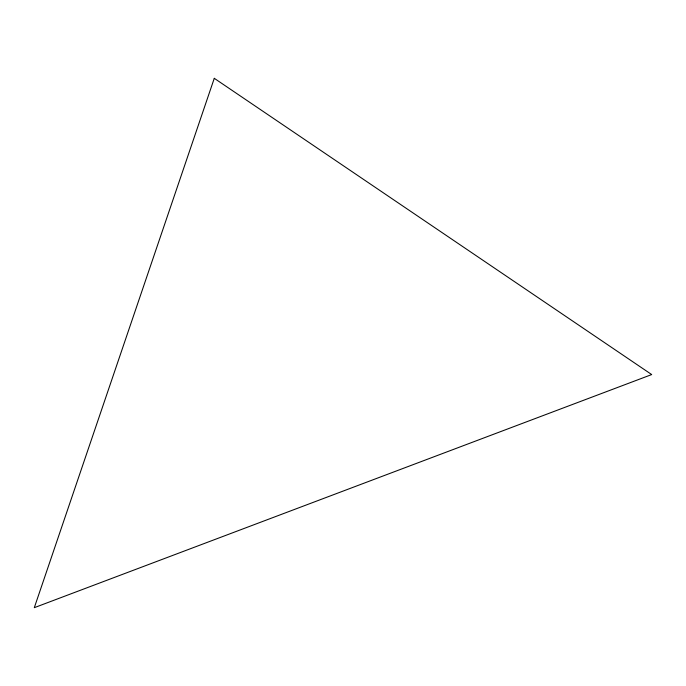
<?xml version="1.0" encoding="UTF-8"?>
<svg xmlns="http://www.w3.org/2000/svg" width="686" height="686" viewBox="0 0 686 686"><rect width="100%" height="100%" fill="white"/><g stroke="black" fill="none" stroke-linecap="round" stroke-linejoin="round"><path stroke-width="1.03" d="M214.281 78.324L34.3 607.676L651.7 374.565L214.281 78.324"/></g></svg>
